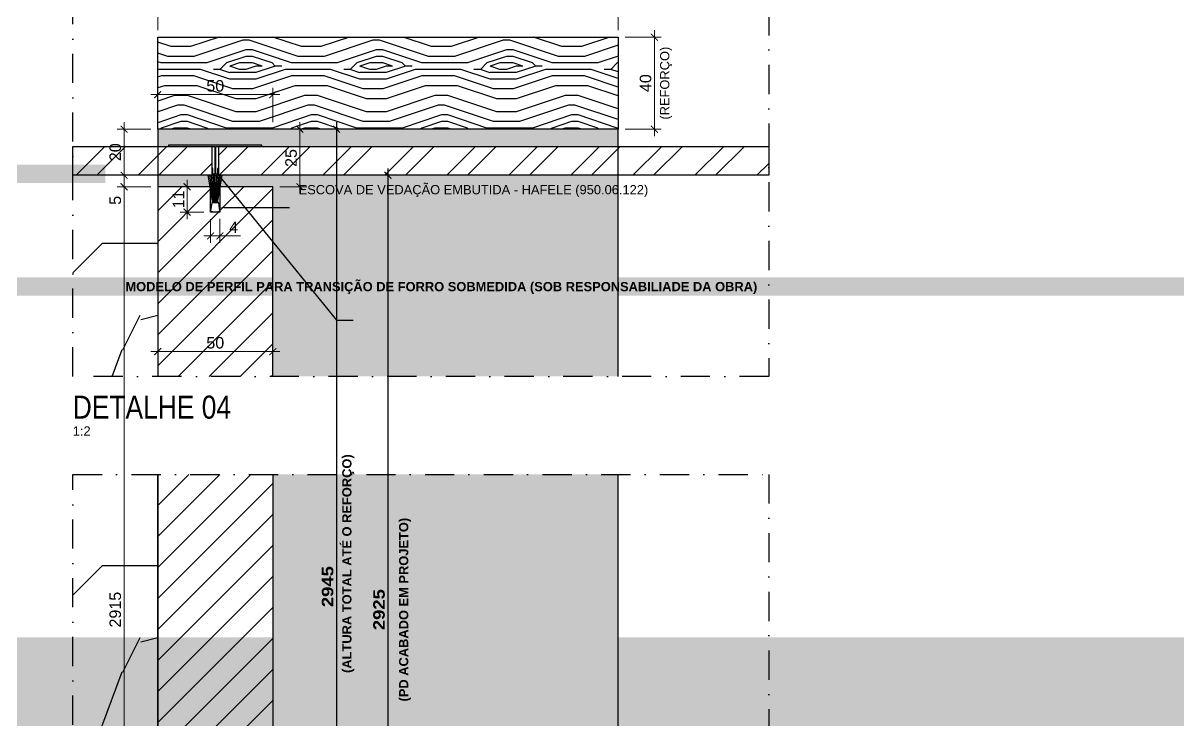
# Model space of a CAD drawing. Header units: millimetres. Extents: x -63251 to 507826, y 5339 to 217512.
# Drawn here: x 69027 to 69529, y 103480 to 103783 of the extents above; entities that cross this region are included whole.
import ezdxf
from ezdxf import colors
from ezdxf.entities.mleader import LeaderData, LeaderLine
from ezdxf.math import Vec2, Vec3

# ---------------------------------------------------------------- set-up
doc = ezdxf.new("R2010")
doc.units = ezdxf.units.MM
doc.header["$PDMODE"] = 3
doc.linetypes.add('TRAÇO 1-1', pattern=[9.525, 6.35, -3.175])
doc.linetypes.add('TRAÇO E PONTO 1-1', pattern=[25.4, 12.7, -6.35, 0, -6.35])
for name, color, linetype in [('_COMENTÁRIOS ARQ', 30, 'Continuous'), ('COTAS', 9, 'Continuous'), ('FERRAGEM', 3, 'Continuous'), ('FERRAGENS', 3, 'Continuous'), ('GESSO', 1, 'Continuous'), ('HACHURA', 21, 'Continuous'), ('MARCENARIA', 4, 'Continuous'), ('PROJEÇÃO', 8, 'Continuous'), ('TEXTO', 105, 'Continuous'), ('TEXTO TRAÇO PONTO', 105, 'TRAÇO E PONTO 1-1')]:
    doc.layers.add(name, color=color, linetype=linetype)
doc.layers.add('ARQ-COTA', color=12, linetype='Continuous', lineweight=9)
doc.styles.add('1-1', font='arial.ttf', dxfattribs={"height": 0.2})
doc.styles.add('MEDIDA OFICIAL', font='ariblk.ttf')
doc.styles.add('PADRÃO', font='arial.ttf')
doc.styles.add('PADRÃO NEGRITO', font='arialbd.ttf')
doc.styles.add('TITULO', font='swissck.ttf')
doc.dimstyles.new('1-2', dxfattribs={"dimscale": 2, "dimtxt": 2.5, "dimasz": 1.5, "dimexe": 1.5, "dimexo": 1.5, "dimtad": 1, "dimtxsty": 'PADRÃO', "dimblk": 'ARCHTICK', "dimcen": 2.5, "dimdle": 1.5, "dimclrd": 9, "dimclre": 9, "dimclrt": 6, "dimadec": 0, "dimazin": 0, "dimtfac": 1, "dimtmove": 0, "dimatfit": 3, "dimfxl": 1.25, "dimlwd": -1, "dimlwe": -1, "dimarcsym": 0})
doc.dimstyles.new('Med. Ofic.1-2', dxfattribs={"dimscale": 2, "dimtxt": 2.5, "dimasz": 1.5, "dimexe": 1.5, "dimexo": 1.5, "dimtad": 1, "dimtxsty": 'MEDIDA OFICIAL', "dimblk": 'ARCHTICK', "dimcen": 2.5, "dimdle": 1.5, "dimclrd": 9, "dimclre": 9, "dimclrt": 10, "dimadec": 0, "dimazin": 0, "dimtfac": 1, "dimtmove": 0, "dimatfit": 3, "dimfxl": 1.25, "dimlwd": -1, "dimlwe": -1, "dimarcsym": 0})

# ---------------------------------------------------------------- blocks, each defined once
blk = doc.blocks.new('_ArchTick')
at = {"color": 0, "linetype": 'ByBlock', "const_width": 0.15}
blk.add_lwpolyline([(-0.5, -0.5), (0.5, 0.5)], dxfattribs=at)
blk = doc.blocks.new('*D1349')
at = {"layer": 'COTAS', "color": 9, "linetype": 'Continuous', "transparency": 16777216}
blk.add_line((69185.61, 103719.51), (69185.61, 103336.08), dxfattribs=at)
at = {"layer": 'COTAS', "color": 9, "transparency": 16777216}
for p, q in [((69188.61, 103716.51), (69188.61, 103716.51)), ((69188.61, 103339.08), (69188.61, 103339.08))]:
    blk.add_line(p, q, dxfattribs=at)
at = {"layer": 'Defpoints', "color": 0, "transparency": 16777216}
for p in [(69185.61, 103716.51), (69185.61, 103339.08), (69185.61, 103339.08)]:
    blk.add_point(p, dxfattribs=at)
at = {"layer": 'COTAS', "color": 9, "transparency": 16777216, "xscale": 3, "yscale": 3, "zscale": 3}
for p, rotation in [((69185.61, 103716.51), 90), ((69185.61, 103339.08), 270)]:
    blk.add_blockref('_ArchTick', p, dxfattribs=dict(at, rotation=rotation))
at = {"layer": 'COTAS', "color": 10, "transparency": 16777216, "insert": (69181.77, 103527.8), "char_height": 5, "attachment_point": 5, "rotation": 90, "style": 'MEDIDA OFICIAL'}
blk.add_mtext('2925', dxfattribs=at)
blk = doc.blocks.new('*D1350')
at = {"layer": 'COTAS', "color": 9, "linetype": 'Continuous', "transparency": 16777216}
blk.add_line((69163.29, 103739.51), (69163.29, 103336.08), dxfattribs=at)
at = {"layer": 'COTAS', "color": 9, "transparency": 16777216}
for p, q in [((69166.29, 103736.51), (69166.29, 103736.51)), ((69166.29, 103339.08), (69166.29, 103339.08))]:
    blk.add_line(p, q, dxfattribs=at)
at = {"layer": 'Defpoints', "color": 0, "transparency": 16777216}
for p in [(69163.29, 103736.51), (69163.29, 103339.08), (69163.29, 103339.08)]:
    blk.add_point(p, dxfattribs=at)
at = {"layer": 'COTAS', "color": 9, "transparency": 16777216, "xscale": 3, "yscale": 3, "zscale": 3}
for p, rotation in [((69163.29, 103736.51), 90), ((69163.29, 103339.08), 270)]:
    blk.add_blockref('_ArchTick', p, dxfattribs=dict(at, rotation=rotation))
at = {"layer": 'COTAS', "color": 10, "transparency": 16777216, "insert": (69159.45, 103537.8), "char_height": 5, "attachment_point": 5, "rotation": 90, "style": 'MEDIDA OFICIAL'}
blk.add_mtext('2945', dxfattribs=at)
blk = doc.blocks.new('*D1351')
at = {"layer": 'ARQ-COTA', "color": 9, "transparency": 16777216}
for p, q in [((69082.64, 103711.51), (69068.04, 103711.51)), ((69071.04, 103714.51), (69071.04, 103341.08)), ((69082.64, 103344.08), (69068.04, 103344.08))]:
    blk.add_line(p, q, dxfattribs=at)
at = {"layer": 'Defpoints', "color": 0, "transparency": 16777216}
for p in [(69085.64, 103711.51), (69071.04, 103344.08), (69085.64, 103344.08)]:
    blk.add_point(p, dxfattribs=at)
at = {"layer": 'ARQ-COTA', "color": 9, "transparency": 16777216, "xscale": 3, "yscale": 3, "zscale": 3}
for p, rotation in [((69071.04, 103711.51), 90), ((69071.04, 103344.08), 270)]:
    blk.add_blockref('_ArchTick', p, dxfattribs=dict(at, rotation=rotation))
at = {"layer": 'ARQ-COTA', "color": 6, "transparency": 16777216, "insert": (69067.23, 103527.8), "char_height": 5, "attachment_point": 5, "rotation": 90, "style": 'PADRÃO'}
blk.add_mtext('2915', dxfattribs=at)
blk = doc.blocks.new('*D1354')
at = {"layer": 'ARQ-COTA', "color": 9, "transparency": 16777216}
for p, q in [((69288.64, 103776.51), (69304.33, 103776.51)), ((69301.33, 103733.51), (69301.33, 103779.51)), ((69288.64, 103736.51), (69304.33, 103736.51))]:
    blk.add_line(p, q, dxfattribs=at)
at = {"layer": 'Defpoints', "color": 0, "transparency": 16777216}
for p in [(69285.64, 103776.51), (69301.33, 103776.51), (69285.64, 103736.51)]:
    blk.add_point(p, dxfattribs=at)
at = {"layer": 'ARQ-COTA', "color": 9, "transparency": 16777216, "xscale": 3, "yscale": 3, "zscale": 3}
for p, rotation in [((69301.33, 103776.51), 90), ((69301.33, 103736.51), 270)]:
    blk.add_blockref('_ArchTick', p, dxfattribs=dict(at, rotation=rotation))
at = {"layer": 'ARQ-COTA', "color": 6, "transparency": 16777216, "insert": (69297.53, 103756.51), "char_height": 5, "attachment_point": 5, "rotation": 90, "style": 'PADRÃO'}
blk.add_mtext('40', dxfattribs=at)
blk = doc.blocks.new('*D1355')
at = {"layer": 'ARQ-COTA', "color": 9, "transparency": 16777216}
for p, q in [((69085.64, 103779.51), (69085.64, 103796.44)), ((69285.64, 103779.51), (69285.64, 103796.44)), ((69288.64, 103793.44), (69082.64, 103793.44))]:
    blk.add_line(p, q, dxfattribs=at)
at = {"layer": 'Defpoints', "color": 0, "transparency": 16777216}
for p in [(69085.64, 103793.44), (69085.64, 103776.51), (69285.64, 103776.51)]:
    blk.add_point(p, dxfattribs=at)
at = {"layer": 'ARQ-COTA', "color": 9, "transparency": 16777216, "xscale": 3, "yscale": 3, "zscale": 3, "rotation": 180}
blk.add_blockref('_ArchTick', (69085.64, 103793.44), dxfattribs=at)
at = {"layer": 'ARQ-COTA', "color": 9, "transparency": 16777216, "xscale": 3, "yscale": 3, "zscale": 3}
blk.add_blockref('_ArchTick', (69285.64, 103793.44), dxfattribs=at)
at = {"layer": 'ARQ-COTA', "color": 6, "transparency": 16777216, "insert": (69185.64, 103797.24), "char_height": 5, "attachment_point": 5, "style": 'PADRÃO'}
blk.add_mtext('200', dxfattribs=at)
blk = doc.blocks.new('*D1613')
at = {"layer": 'ARQ-COTA', "color": 9, "transparency": 16777216}
blk.add_line((69138.64, 103639.9), (69082.64, 103639.9), dxfattribs=at)
at = {"layer": 'Defpoints', "color": 0, "transparency": 16777216}
for p in [(69085.64, 103639.9), (69085.64, 103639.9), (69135.64, 103639.9)]:
    blk.add_point(p, dxfattribs=at)
at = {"layer": 'ARQ-COTA', "color": 9, "transparency": 16777216, "xscale": 3, "yscale": 3, "zscale": 3, "rotation": 180}
blk.add_blockref('_ArchTick', (69085.64, 103639.9), dxfattribs=at)
at = {"layer": 'ARQ-COTA', "color": 9, "transparency": 16777216, "xscale": 3, "yscale": 3, "zscale": 3}
blk.add_blockref('_ArchTick', (69135.64, 103639.9), dxfattribs=at)
at = {"layer": 'ARQ-COTA', "color": 6, "transparency": 16777216, "insert": (69110.64, 103643.71), "char_height": 5, "attachment_point": 5, "style": 'PADRÃO'}
blk.add_mtext('50', dxfattribs=at)
blk = doc.blocks.new('*D1614')
at = {"layer": 'ARQ-COTA', "color": 9, "transparency": 16777216}
for p, q in [((69082.64, 103716.51), (69068.04, 103716.51)), ((69071.04, 103719.51), (69071.04, 103711.51)), ((69082.64, 103711.51), (69068.04, 103711.51)), ((69071.04, 103711.51), (69071.04, 103702.69))]:
    blk.add_line(p, q, dxfattribs=at)
at = {"layer": 'Defpoints', "color": 0, "transparency": 16777216}
for p in [(69085.64, 103716.51), (69071.04, 103711.51), (69085.64, 103711.51)]:
    blk.add_point(p, dxfattribs=at)
at = {"layer": 'ARQ-COTA', "color": 9, "transparency": 16777216, "xscale": 3, "yscale": 3, "zscale": 3}
for p, rotation in [((69071.04, 103716.51), 90), ((69071.04, 103711.51), 270)]:
    blk.add_blockref('_ArchTick', p, dxfattribs=dict(at, rotation=rotation))
at = {"layer": 'ARQ-COTA', "color": 6, "transparency": 16777216, "insert": (69067.24, 103705.6), "char_height": 5, "attachment_point": 5, "rotation": 90, "style": 'PADRÃO'}
blk.add_mtext('5', dxfattribs=at)
blk = doc.blocks.new('*D1615')
at = {"layer": 'ARQ-COTA', "color": 9, "transparency": 16777216}
for p, q in [((69082.64, 103736.51), (69068.04, 103736.51)), ((69071.04, 103713.51), (69071.04, 103739.51)), ((69082.64, 103716.51), (69068.04, 103716.51))]:
    blk.add_line(p, q, dxfattribs=at)
at = {"layer": 'Defpoints', "color": 0, "transparency": 16777216}
for p in [(69071.04, 103736.51), (69085.64, 103736.51), (69085.64, 103716.51)]:
    blk.add_point(p, dxfattribs=at)
at = {"layer": 'ARQ-COTA', "color": 9, "transparency": 16777216, "xscale": 3, "yscale": 3, "zscale": 3}
for p, rotation in [((69071.04, 103736.51), 90), ((69071.04, 103716.51), 270)]:
    blk.add_blockref('_ArchTick', p, dxfattribs=dict(at, rotation=rotation))
at = {"layer": 'ARQ-COTA', "color": 6, "transparency": 16777216, "insert": (69067.23, 103726.51), "char_height": 5, "attachment_point": 5, "rotation": 90, "style": 'PADRÃO'}
blk.add_mtext('20', dxfattribs=at)
blk = doc.blocks.new('*D1616')
at = {"layer": 'ARQ-COTA', "color": 9, "transparency": 16777216}
for p, q in [((69147.38, 103708.51), (69147.38, 103739.51)), ((69149.13, 103736.51), (69150.38, 103736.51)), ((69138.64, 103711.51), (69150.38, 103711.51))]:
    blk.add_line(p, q, dxfattribs=at)
at = {"layer": 'Defpoints', "color": 0, "transparency": 16777216}
for p in [(69146.13, 103736.51), (69147.38, 103736.51), (69135.64, 103711.51)]:
    blk.add_point(p, dxfattribs=at)
at = {"layer": 'ARQ-COTA', "color": 9, "transparency": 16777216, "xscale": 3, "yscale": 3, "zscale": 3}
for p, rotation in [((69147.38, 103736.51), 90), ((69147.38, 103711.51), 270)]:
    blk.add_blockref('_ArchTick', p, dxfattribs=dict(at, rotation=rotation))
at = {"layer": 'ARQ-COTA', "color": 6, "transparency": 16777216, "insert": (69143.58, 103724.01), "char_height": 5, "attachment_point": 5, "rotation": 90, "style": 'PADRÃO'}
blk.add_mtext('25', dxfattribs=at)
blk = doc.blocks.new('*D1617')
at = {"layer": 'ARQ-COTA', "color": 9, "transparency": 16777216}
for p, q in [((69138.64, 103751.53), (69082.64, 103751.53)), ((69085.64, 103748.95), (69085.64, 103754.53)), ((69135.64, 103739.51), (69135.64, 103754.53))]:
    blk.add_line(p, q, dxfattribs=at)
at = {"layer": 'Defpoints', "color": 0, "transparency": 16777216}
for p in [(69085.64, 103751.53), (69085.64, 103745.95), (69135.64, 103736.51)]:
    blk.add_point(p, dxfattribs=at)
at = {"layer": 'ARQ-COTA', "color": 9, "transparency": 16777216, "xscale": 3, "yscale": 3, "zscale": 3, "rotation": 180}
blk.add_blockref('_ArchTick', (69085.64, 103751.53), dxfattribs=at)
at = {"layer": 'ARQ-COTA', "color": 9, "transparency": 16777216, "xscale": 3, "yscale": 3, "zscale": 3}
blk.add_blockref('_ArchTick', (69135.64, 103751.53), dxfattribs=at)
at = {"layer": 'ARQ-COTA', "color": 6, "transparency": 16777216, "insert": (69110.64, 103755.33), "char_height": 5, "attachment_point": 5, "style": 'PADRÃO'}
blk.add_mtext('50', dxfattribs=at)
blk = doc.blocks.new('ESCOVA DE VEDAÇÃO')
at = {"layer": 'FERRAGEM'}
blk.add_lwpolyline([(-1.5, -4), (1.5, -4), (2, -0.5, 0.25), (-2, -0.5)], format="xyb", close=True, dxfattribs=at)
at = {"layer": 'FERRAGEM', "color": 8}
for points in [[(-1.04, -4), (-3.04, -16)], [(-0.79, -4), (-2.3, -16)], [(-0.55, -4), (-1.63, -16)], [(-0.35, -4), (-0.96, -16)], [(-0.21, -4), (-0.45, -16)], [(0.08, -4), (0.33, -16)], [(0.35, -4), (0.96, -16)], [(0.55, -4), (1.63, -16)], [(0.79, -4), (2.3, -16)], [(1.04, -4), (3.04, -16)]]:
    blk.add_lwpolyline(points, dxfattribs=at)
blk = doc.blocks.new('*D1111')
at = {"layer": 'ARQ-COTA', "color": 9, "transparency": 16777216}
for p, q in [((69108.64, 103697.5), (69108.64, 103687.16)), ((69112.64, 103697.51), (69112.64, 103687.16)), ((69105.64, 103690.16), (69112.64, 103690.16)), ((69112.64, 103690.16), (69121.59, 103690.16))]:
    blk.add_line(p, q, dxfattribs=at)
at = {"layer": 'Defpoints', "color": 0, "transparency": 16777216}
for p in [(69108.64, 103700.5), (69112.64, 103700.51), (69112.64, 103690.16)]:
    blk.add_point(p, dxfattribs=at)
at = {"layer": 'ARQ-COTA', "color": 9, "transparency": 16777216, "xscale": 3, "yscale": 3, "zscale": 3, "rotation": 180}
blk.add_blockref('_ArchTick', (69108.64, 103690.16), dxfattribs=at)
at = {"layer": 'ARQ-COTA', "color": 9, "transparency": 16777216, "xscale": 3, "yscale": 3, "zscale": 3}
blk.add_blockref('_ArchTick', (69112.64, 103690.16), dxfattribs=at)
at = {"layer": 'ARQ-COTA', "color": 6, "transparency": 16777216, "insert": (69118.62, 103693.91), "char_height": 5, "attachment_point": 5, "style": 'PADRÃO'}
blk.add_mtext('4', dxfattribs=at)
blk = doc.blocks.new('*D1112')
at = {"layer": 'ARQ-COTA', "color": 9, "transparency": 16777216}
for p, q in [((69103.45, 103711.51), (69095.42, 103711.51)), ((69098.42, 103714.51), (69098.42, 103697.5)), ((69105.64, 103700.5), (69095.42, 103700.5))]:
    blk.add_line(p, q, dxfattribs=at)
at = {"layer": 'Defpoints', "color": 0, "transparency": 16777216}
for p in [(69106.45, 103711.51), (69098.42, 103700.5), (69108.64, 103700.5)]:
    blk.add_point(p, dxfattribs=at)
at = {"layer": 'ARQ-COTA', "color": 9, "transparency": 16777216, "xscale": 3, "yscale": 3, "zscale": 3}
for p, rotation in [((69098.42, 103711.51), 90), ((69098.42, 103700.5), 270)]:
    blk.add_blockref('_ArchTick', p, dxfattribs=dict(at, rotation=rotation))
at = {"layer": 'ARQ-COTA', "color": 6, "transparency": 16777216, "insert": (69094.66, 103706.01), "char_height": 5, "attachment_point": 5, "rotation": 90, "style": 'PADRÃO'}
blk.add_mtext('11', dxfattribs=at)

msp = doc.modelspace()

# ---------------------------------------------------------------- hatches: boundary and pattern name
at = {"layer": 'HACHURA', "true_color": 0x636466}
h = msp.add_hatch(dxfattribs=at)
h.set_pattern_fill('PATRON00077', color=251, scale=40, angle=135, pattern_type=2)
h.set_pattern_definition([(135, (9004.325, -5469.982), (-56.568542, 4e-15), [2, -38]), (225, (8983.11, -5468.57), (-7e-15, -56.568542), [4, -36]), (180, (8991.597, -5471.397), (-28.284271, -28.284271), [2.828, -8.484, 2.828, -5.656, 19.8, -16.9725425]), (180, (9007.153, -5469.982), (-28.284271, -28.284271), [2.8284, -5.6568, 2.8284, -45.2549425]), (180, (8994.425, -5462.91), (-28.284271, -28.284271), [2.8284, -53.740142]), (180, (8993.01, -5458.67), (-28.284271, -28.284271), [2.8284, -53.740142]), (180, (8994.425, -5465.74), (-28.284271, -28.284271), [2.8284, -53.740142]), (180, (8994.425, -5468.568), (-28.284271, -28.284271), [5.6568, -50.911742]), (180, (8966.14, -5482.71), (-28.284271, -28.284271), [5.6568, -50.911742]), (180, (8995.84, -5472.81), (-28.284271, -28.284271), [11.3136, -45.254942]), (180, (8995.84, -5475.64), (-28.284271, -28.284271), [11.3136, -45.254942]), (180, (8968.97, -5465.74), (-28.284271, -28.284271), [11.3136, -45.254942]), (180, (8994.425, -5479.882), (-28.284271, -28.284271), [8.48528, -48.083262]), (180, (8995.84, -5489.781), (-28.284271, -28.284271), [8.48528, -48.083262]), (180, (8995.84, -5484.125), (-28.284271, -28.284271), [8.48528, -48.083262]), (180, (8968.97, -5474.225), (-28.284271, -28.284271), [14.142136, -42.426406]), (180, (8970.384, -5478.468), (-28.284271, -28.284271), [14.142136, -42.426406]), (180, (8974.626, -5468.568), (-28.284271, -28.284271), [19.79899, -36.769553]), (161.565051, (8998.668, -5469.982), (-28.2842713, 28.2842712), [4.472136, -84.970583]), (161.565051, (8984.526, -5472.811), (-28.2842713, 28.2842712), [4.472136, -84.970583]), (161.565051, (8988.769, -5471.397), (-28.2842713, 28.2842712), [4.472136, -84.970583]), (161.565051, (9002.91, -5468.568), (-28.2842713, 28.2842712), [8.944272, -80.498447]), (161.565051, (8984.526, -5475.64), (-28.2842713, 28.2842712), [13.416408, -76.026311]), (161.565051, (8985.94, -5479.882), (-28.2842713, 28.2842712), [17.888544, -71.554175]), (161.565051, (8987.354, -5484.125), (-28.2842713, 28.2842712), [17.888544, -71.554175]), (161.565051, (8983.112, -5496.853), (-28.2842713, 28.2842712), [17.888544, -71.554175]), (161.565051, (8985.94, -5494.024), (-28.2842713, 28.2842712), [22.36068, -67.082039]), (161.565051, (8987.354, -5489.781), (-28.2842713, 28.2842712), [22.36068, -67.082039]), (198.434949, (8988.769, -5468.568), (-28.2842712, -28.2842712), [4.472136, -84.970583]), (198.434949, (8995.84, -5469.982), (-28.2842712, -28.2842712), [4.472136, -84.970583]), (198.434949, (9004.325, -5469.982), (-28.2842712, -28.2842712), [8.944272, -80.498447]), (198.434949, (8991.597, -5465.74), (-28.2842712, -28.2842712), [8.944272, -80.498447]), (198.434949, (9008.568, -5471.397), (-28.2842712, -28.2842712), [13.416408, -76.026311]), (198.434949, (9011.396, -5474.225), (-28.2842712, -28.2842712), [17.888544, -71.554175]), (198.434949, (8984.526, -5450.183), (-28.2842712, -28.2842712), [17.888544, -71.554175]), (198.434949, (8991.597, -5462.911), (-28.2842712, -28.2842712), [17.888544, -71.554175]), (198.434949, (8988.769, -5454.426), (-28.2842712, -28.2842712), [22.36068, -67.082039]), (198.434949, (8990.183, -5458.669), (-28.2842712, -28.2842712), [22.36068, -67.082039])])
h.paths.add_polyline_path([(69085.636, 103776.509), (69085.636, 103736.509), (69285.636, 103736.509), (69285.636, 103776.509)])
at = {"layer": 'HACHURA', "true_color": 0xba9673}
h = msp.add_hatch(color=33, dxfattribs=at)
h.dxf.hatch_style = 1
h.paths.add_polyline_path([(69085.636, 103736.509), (69285.636, 103736.509), (69285.636, 103729.009), (69085.636, 103729.009)])
h.paths.add_polyline_path([(69285.636, 103629.123), (69135.636, 103629.123), (69135.636, 103711.509), (69085.636, 103711.509), (69085.636, 103716.509), (69285.636, 103716.509)])
at = {"layer": 'HACHURA', "ltscale": 0.3}
h = msp.add_hatch(dxfattribs=at)
h.set_pattern_fill('LEGNO5', color=21, scale=125, angle=90, pattern_type=2)
h.set_pattern_definition([(63.4349, (-305.35, 15), (-125.000164, -124.999895), [16.7705, -262.738]), (14.5742, (-297.8498, 30), (-3375.00027608, -874.99911146), [64.578, -6393.21775]), (342.4744, (-360.35, 46.25), (1999.9996141, -625.00103354), [24.90612, -2465.70125]), (45, (-336.6, 38.75), (4e-14, 125.00004), [31.81975, -144.95687]), (0, (-314.1, 61.25), (125, 125), [23.75, -101.25]), (39.0939, (-290.35, 61.25), (1374.99923876, 1125.00100392), [51.53887, -2525.40225]), (0, (-250.35, 93.75), (125, 125), [15, -110]), (17.5256, (-360.35, 93.75), (-1999.9996141, -625.00103354), [24.90612, -2465.70125]), (33.6901, (-336.6, 101.25), (-249.999945, -125.000167), [27.04162, -423.65225]), (69.7751, (-314.1, 116.25), (500.00104195, 1374.99965804), [25.31062, -2505.7465])])
h.paths.add_polyline_path([(69048.758, 103629.123), (69085.636, 103629.123), (69085.636, 103716.509), (69048.758, 103716.509)])
h = msp.add_hatch(dxfattribs=at)
h.set_pattern_fill('LEGNO5', color=21, scale=125, angle=90, pattern_type=2)
h.set_pattern_definition([(63.4349, (-305.35, 1e-10), (-125.000164, -124.999895), [16.7705, -262.738]), (14.5742, (-297.8497, 15), (-3375.00027608, -874.99911146), [64.578, -6393.21775]), (342.4744, (-360.35, 31.25), (1999.9996141, -625.00103354), [24.90612, -2465.70125]), (45, (-336.6, 23.75), (4e-14, 125.00004), [31.81975, -144.95687]), (0, (-314.1, 46.25), (125, 125), [23.75, -101.25]), (39.0939, (-290.35, 46.25), (1374.99923876, 1125.00100392), [51.53887, -2525.40225]), (0, (-250.35, 78.75), (125, 125), [15, -110]), (17.5256, (-360.35, 78.75), (-1999.9996141, -625.00103354), [24.90612, -2465.70125]), (33.6901, (-336.6, 86.25), (-249.999945, -125.000167), [27.04162, -423.65225]), (69.7751, (-314.1, 101.25), (500.00104195, 1374.99965804), [25.31062, -2505.7465])])
h.paths.add_polyline_path([(69048.759, 103586.565), (69048.759, 103339.082), (69085.637, 103339.082), (69085.637, 103586.565)])
at = {"layer": 'HACHURA', "true_color": 0xba9673}
h = msp.add_hatch(color=33, dxfattribs=at)
h.dxf.hatch_style = 1
h.paths.add_polyline_path([(69135.637, 103586.565), (69285.637, 103586.565), (69285.637, 103339.082), (69085.637, 103339.082), (69085.637, 103344.082), (69135.637, 103344.082)])
at = {"layer": 'PROJEÇÃO', "linetype": 'TRAÇO 1-1'}
h = msp.add_hatch(dxfattribs=at)
h.set_pattern_fill('ANSI31', color=8, scale=3)
h.set_pattern_definition([(45, (9011.396, -5459.225), (-6.7351921, 6.7351921), [])])
h.paths.add_polyline_path([(69135.636, 103629.123), (69135.636, 103711.509), (69112.637, 103711.509), (69112.637, 103700.505), (69108.637, 103700.505), (69108.637, 103711.509), (69085.636, 103711.509), (69085.636, 103629.123)])
h = msp.add_hatch(dxfattribs=at)
h.set_pattern_fill('ANSI31', color=8, scale=3)
h.set_pattern_definition([(45, (9011.396, -2906.652), (-6.7351921, 6.7351921), [])])
h.paths.add_polyline_path([(69085.637, 103586.565), (69135.637, 103586.565), (69135.637, 103344.078), (69112.636, 103344.078), (69112.637, 103355.082), (69108.637, 103355.082), (69108.636, 103344.082), (69085.637, 103344.082)])

# ---------------------------------------------------------------- linework, layer by layer
at = {"layer": 'FERRAGEM'}
msp.add_lwpolyline([(69285.636, 103736.509), (69085.636, 103736.509), (69085.636, 103776.509), (69285.636, 103776.509)], close=True, dxfattribs=at)
at = {"layer": 'MARCENARIA'}
for points in [[(69285.636, 103629.123), (69285.636, 103736.509), (69085.636, 103736.509), (69085.636, 103629.123)], [(69135.636, 103629.123), (69135.636, 103711.509), (69112.637, 103711.509), (69112.637, 103700.505), (69108.637, 103700.505), (69108.637, 103711.509), (69085.636, 103711.509), (69085.636, 103629.123)], [(69085.637, 103586.565), (69085.637, 103339.082), (69285.637, 103339.082), (69285.637, 103586.565)], [(69135.637, 103586.565), (69135.637, 103344.078), (69112.636, 103344.078), (69112.637, 103355.082), (69108.637, 103355.082), (69108.636, 103344.082), (69085.637, 103344.082), (69085.637, 103586.565)]]:
    msp.add_lwpolyline(points, dxfattribs=at)
at = {"layer": 'TEXTO TRAÇO PONTO'}
msp.add_lwpolyline([(69048.759, 103273.818), (69048.759, 103586.565), (69350.986, 103586.565), (69350.986, 103273.818)], close=True, dxfattribs=at)

# ---------------------------------------------------------------- texts
at = {"layer": 'COTAS', "color": 10, "char_height": 4, "attachment_point": 2, "rotation": 90, "style": 'PADRÃO NEGRITO'}
for s, insert, width in [('{\\fArial|b0|i0|c0|p34;\\C6;(REFORÇO)}', (69303.832, 103756.509), 99.12947), ('(ALTURA TOTAL ATÉ O REFORÇO)', (69165.789, 103547.796), 135), ('(PD ACABADO EM PROJETO)', (69190.458, 103527.796), 99.12947)]:
    msp.add_mtext(s, dxfattribs=dict(at, insert=insert, width=width))
at = {"layer": 'TEXTO', "color": 1, "insert": (69048.758, 103610.623), "char_height": 10, "width": 220.061, "attachment_point": 7, "style": 'TITULO'}
msp.add_mtext('DETALHE 04', dxfattribs=at)
at = {"layer": 'TEXTO', "insert": (69048.758, 103607.423), "char_height": 4, "width": 48, "attachment_point": 1, "style": 'PADRÃO'}
msp.add_mtext('1:2', dxfattribs=at)

# ---------------------------------------------------------------- dimensions: what is measured, and where the dimension line sits
at = {"layer": 'ARQ-COTA'}
for base, p1, p2, angle, picture, middle in [((69085.636, 103793.438), (69285.636, 103776.509), (69085.636, 103776.509), 180, '*D1355', (69185.636, 103797.241)), ((69301.332, 103776.509), (69285.636, 103736.509), (69285.636, 103776.509), 90, '*D1354', (69297.529, 103756.509)), ((69085.636, 103751.528), (69135.636, 103736.509), (69085.636, 103745.95), 180, '*D1617', (69110.636, 103755.331)), ((69147.384, 103736.509), (69135.636, 103711.509), (69146.134, 103736.509), 90, '*D1616', (69143.581, 103724.009))]:
    dim = msp.add_linear_dim(base=base, p1=p1, p2=p2, angle=angle, dimstyle='1-2', dxfattribs=at)
    dim.commit()
    dim.dimension.update_dxf_attribs({"geometry": picture, "text_midpoint": middle})
dim = msp.add_linear_dim(base=(69071.036, 103344.082), p1=(69085.637, 103711.509), p2=(69085.637, 103344.082), angle=90, text='2915', dimstyle='1-2', dxfattribs=at)
dim.commit()
dim.dimension.update_dxf_attribs({"geometry": '*D1351', "text_midpoint": (69067.233, 103527.796)})
dim = msp.add_linear_dim(base=(69085.636, 103639.903), p1=(69135.636, 103639.903), p2=(69085.636, 103639.903), dimstyle='1-2', dxfattribs=at)
dim.commit()
dim.dimension.update_dxf_attribs({"geometry": '*D1613', "text_midpoint": (69110.636, 103643.705)})
at = {"layer": 'COTAS'}
for base, p1, p2, text, picture, middle in [((69163.289, 103339.082), (69163.289, 103736.509), (69163.289, 103339.082), '2945', '*D1350', (69159.453, 103537.796)), ((69185.608, 103339.082), (69185.608, 103716.509), (69185.608, 103339.082), '2925', '*D1349', (69181.773, 103527.796))]:
    dim = msp.add_linear_dim(base=base, p1=p1, p2=p2, angle=90, text=text, dimstyle='Med. Ofic.1-2', dxfattribs=at)
    dim.commit()
    dim.dimension.update_dxf_attribs({"geometry": picture, "text_midpoint": middle})

# ---------------------------------------------------------------- leaders
at = {"layer": 'COTAS', "ltscale": 0.4}
ml = msp.add_multileader_mtext('Standard', dxfattribs=at)
ml.set_content('Bit 5 x 5 mm ', color=105, style='1-1')
ml.set_leader_properties(color=256, linetype='ByLayer', lineweight=-1)
ml.build(insert=Vec2(0, 0))
ml.multileader.update_dxf_attribs({"text_left_attachment_type": 2, "text_right_attachment_type": 2, "dogleg_length": 0.36, "arrow_head_size": 2, "scale": 20})
ctx = ml.context
ctx.base_point, ctx.scale, ctx.arrow_head_size, ctx.landing_gap_size, ctx.plane_origin = Vec3(68587.541, 103670.253), 20, 2, 4, Vec3(68521.425, 103699.003)
ctx.left_attachment, ctx.right_attachment = 2, 2
notes = []
notes.append((ctx, [(0, (1, 1, 0), (68580.341, 103670.253), (1, 0), 7.2, [(0, [(68580.356, 103699.398)], 0, [])])]))
ctx.mtext.insert, ctx.mtext.width, ctx.mtext.flow_direction = Vec3(68591.541, 103672.287), 80.51012, 5
for ctx, leaders in notes:
    for number, flags, end, landing, length, lines in leaders:
        leader = LeaderData()
        leader.index, (leader.has_last_leader_line, leader.has_dogleg_vector, leader.attachment_direction) = number, flags
        leader.last_leader_point, leader.dogleg_vector, leader.dogleg_length = Vec3(end), Vec3(landing), length
        for number, points, colour, breaks in lines:
            line = LeaderLine()
            line.index, line.vertices, line.color, line.breaks = number, Vec3.list(points), colors.encode_raw_color(colour), breaks
            leader.lines.append(line)
        ctx.leaders.append(leader)

# ---------------------------------------------------------------- next in the draw order: leaders
ml = msp.add_multileader_mtext('Standard', dxfattribs=at)
ml.set_content('{\\fArial|b1|i0|c0|p34;ENCHIMENTO DE OBRA DRYWALL}', color=105, style='1-1')
ml.set_leader_properties(color=256, linetype='ByLayer', lineweight=-1)
ml.build(insert=Vec2(0, 0))
ml.multileader.update_dxf_attribs({"text_left_attachment_type": 2, "text_right_attachment_type": 2, "dogleg_length": 0.36, "arrow_head_size": 2, "scale": 20})
ctx = ml.context
ctx.base_point, ctx.scale, ctx.arrow_head_size, ctx.landing_gap_size, ctx.plane_origin = Vec3(68609.503, 103710.336), 20, 2, 4, Vec3(68539.598, 103713.278)
ctx.left_attachment, ctx.right_attachment, ctx.text_align_type = 2, 2, 1
notes = []
notes.append((ctx, [(0, (1, 1, 0), (68602.303, 103710.336), (1, 0), 7.2, [(0, [(68594.618, 103730.501)], 0, [])])]))
ctx.mtext.insert, ctx.mtext.width, ctx.mtext.alignment, ctx.mtext.flow_direction = Vec3(68631.97, 103719.071), 42.89084, 2, 5
ctx.mtext.has_bg_fill, ctx.mtext.bg_color, ctx.mtext.bg_scale_factor, ctx.mtext.bg_transparency, ctx.mtext.use_window_bg_color = 1, -1023563609, 1.5, 0, 0
at = {"layer": 'COTAS'}
ml = msp.add_multileader_mtext('Standard', dxfattribs=at)
ml.set_content('{\\fArial|b1|i0|c0|p34;\\C10;ATENÇÃO PARKET!\\P}RODATETO COM LINHA DE SOMBRA DE 20 mm NO ENCONTRO COM O FORRO', color=105, style='1-1')
ml.set_leader_properties(color=256, linetype='ByLayer', lineweight=-1)
ml.build(insert=Vec2(0, 0))
ml.multileader.update_dxf_attribs({"text_left_attachment_type": 2, "text_right_attachment_type": 2, "dogleg_length": 0.36, "arrow_head_size": 15, "scale": 200})
ctx = ml.context
ctx.base_point, ctx.scale, ctx.char_height, ctx.arrow_head_size, ctx.landing_gap_size, ctx.plane_origin = Vec3(180960.922, 103379.728), 200, 40, 15, 10, Vec3(181558.418, 102996.898)
ctx.left_attachment, ctx.right_attachment, ctx.text_align_type = 2, 2, 2
notes.append((ctx, [(0, (1, 1, 0), (181860.217, 103379.728), (-1, 0), 144.288, [(0, [(181860.217, 102384.953)], 0, [])])]))
ctx.mtext.insert, ctx.mtext.rotation, ctx.mtext.width, ctx.mtext.alignment, ctx.mtext.flow_direction = Vec3(181705.929, 103505.717), 6.2831853, 858.66662, 3, 5
ctx.mtext.has_bg_fill, ctx.mtext.bg_color, ctx.mtext.bg_scale_factor, ctx.mtext.bg_transparency, ctx.mtext.use_window_bg_color = 1, -1023410145, 1.25, 0, 0
for ctx, leaders in notes:
    for number, flags, end, landing, length, lines in leaders:
        leader = LeaderData()
        leader.index, (leader.has_last_leader_line, leader.has_dogleg_vector, leader.attachment_direction) = number, flags
        leader.last_leader_point, leader.dogleg_vector, leader.dogleg_length = Vec3(end), Vec3(landing), length
        for number, points, colour, breaks in lines:
            line = LeaderLine()
            line.index, line.vertices, line.color, line.breaks = number, Vec3.list(points), colors.encode_raw_color(colour), breaks
            leader.lines.append(line)
        ctx.leaders.append(leader)

# ---------------------------------------------------------------- next in the draw order: dimensions: what is measured, and where the dimension line sits
at = {"layer": 'ARQ-COTA'}
for base, p2, picture, middle in [((69071.036, 103736.509), (69085.636, 103736.509), '*D1615', (69067.233, 103726.509)), ((69071.036, 103711.509), (69085.637, 103711.509), '*D1614', (69067.243, 103705.602))]:
    dim = msp.add_linear_dim(base=base, p1=(69085.636, 103716.509), p2=p2, angle=90, dimstyle='1-2', dxfattribs=at)
    dim.commit()
    dim.dimension.update_dxf_attribs({"geometry": picture, "text_midpoint": middle})

# ---------------------------------------------------------------- next in the draw order: leaders
at = {"layer": 'COTAS', "ltscale": 0.4}
ml = msp.add_multileader_mtext('Standard', dxfattribs=at)
ml.set_content('{\\fArial|b1|i0|c0|p34;MODELO DE PERFIL PARA TRANSIÇÃO DE FORRO SOBMEDIDA (\\C10;SOB RESPONSABILIADE DA OBRA\\C105;)}', color=105, style='1-1')
ml.set_leader_properties(color=256, linetype='ByLayer', lineweight=-1)
ml.build(insert=Vec2(0, 0))
ml.multileader.update_dxf_attribs({"text_left_attachment_type": 2, "text_right_attachment_type": 2, "dogleg_length": 0.36, "arrow_head_size": 2, "scale": 20})
ctx = ml.context
ctx.base_point, ctx.scale, ctx.arrow_head_size, ctx.landing_gap_size, ctx.plane_origin = Vec3(69170.489, 103653.612), 20, 2, 4, Vec3(69097.357, 103698.909)
ctx.left_attachment, ctx.right_attachment, ctx.text_align_type = 2, 2, 1
notes = []
notes.append((ctx, [(0, (1, 1, 0), (69163.289, 103653.612), (1, 0), 7.2, [(0, [(69112.136, 103716.509)], 0, [])])]))
ctx.mtext.insert, ctx.mtext.width, ctx.mtext.alignment, ctx.mtext.flow_direction = Vec3(69208.821, 103670.128), 69.38449, 2, 5
ctx.mtext.has_bg_fill, ctx.mtext.bg_color, ctx.mtext.bg_scale_factor, ctx.mtext.bg_transparency, ctx.mtext.use_window_bg_color = 1, -1023563609, 1.5, 0, 0
for ctx, leaders in notes:
    for number, flags, end, landing, length, lines in leaders:
        leader = LeaderData()
        leader.index, (leader.has_last_leader_line, leader.has_dogleg_vector, leader.attachment_direction) = number, flags
        leader.last_leader_point, leader.dogleg_vector, leader.dogleg_length = Vec3(end), Vec3(landing), length
        for number, points, colour, breaks in lines:
            line = LeaderLine()
            line.index, line.vertices, line.color, line.breaks = number, Vec3.list(points), colors.encode_raw_color(colour), breaks
            leader.lines.append(line)
        ctx.leaders.append(leader)

# ---------------------------------------------------------------- next in the draw order: hatches: boundary and pattern name
at = {"layer": 'FERRAGENS', "true_color": 0x939598}
h = msp.add_hatch(color=252, dxfattribs=at)
h.dxf.hatch_style = 1
h.paths.add_polyline_path([(69109.636, 103719.509), (69109.636, 103717.009), (69110.386, 103717.009), (69110.386, 103729.009), (69090.386, 103729.009), (69090.386, 103729.509), (69130.886, 103729.509), (69130.886, 103729.009), (69110.886, 103729.009), (69110.886, 103717.009), (69111.636, 103717.009), (69111.636, 103719.509), (69112.136, 103719.509), (69112.136, 103716.509), (69109.136, 103716.509), (69109.136, 103719.509)])
at = {"layer": 'HACHURA'}
h = msp.add_hatch(dxfattribs=at)
h.set_pattern_fill('ANSI32', color=8, scale=2)
h.set_pattern_definition([(45, (8756.424, -5474.725), (-13.4703842, 13.4703842), []), (45, (8765.404, -5474.725), (-13.4703842, 13.4703842), [])])
h.paths.add_polyline_path([(69109.136, 103716.509), (69109.136, 103729.009), (69048.758, 103729.009), (69048.758, 103716.509)])
h = msp.add_hatch(dxfattribs=at)
h.set_pattern_fill('ANSI32', color=8, scale=2)
h.set_pattern_definition([(45, (8998.274, -5474.725), (-13.4703842, 13.4703842), []), (45, (9007.254, -5474.725), (-13.4703842, 13.4703842), [])])
h.paths.add_polyline_path([(69350.986, 103716.509), (69350.986, 103729.009), (69112.136, 103729.009), (69112.136, 103716.509)])

# ---------------------------------------------------------------- next in the draw order: linework, layer by layer
at = {"layer": 'FERRAGENS'}
msp.add_lwpolyline([(69109.136, 103719.509), (69109.136, 103716.509), (69111.136, 103716.509), (69112.136, 103716.509), (69112.136, 103719.509), (69111.636, 103719.509), (69111.636, 103717.009), (69110.886, 103717.009), (69110.886, 103729.009), (69130.886, 103729.009), (69130.886, 103729.509), (69090.386, 103729.509), (69090.386, 103729.009), (69110.386, 103729.009), (69110.386, 103717.009), (69109.636, 103717.009), (69109.636, 103719.509)], close=True, dxfattribs=at)
at = {"layer": 'GESSO', "color": 1}
for points in [[(69048.758, 103729.009), (69109.136, 103729.009), (69109.136, 103716.509), (69048.758, 103716.509)], [(69112.136, 103729.009), (69350.986, 103729.009), (69350.986, 103716.509), (69112.136, 103716.509)]]:
    msp.add_lwpolyline(points, close=True, dxfattribs=at)
at = {"layer": 'TEXTO TRAÇO PONTO'}
msp.add_lwpolyline([(69048.758, 103629.123), (69048.758, 104044.981), (69350.986, 104044.981), (69350.986, 103629.123)], close=True, dxfattribs=at)

# ---------------------------------------------------------------- next in the draw order: block references
at = {"layer": '_COMENTÁRIOS ARQ', "rotation": 180}
msp.add_blockref('ESCOVA DE VEDAÇÃO', (69110.637, 103700.505), dxfattribs=at)

# ---------------------------------------------------------------- next in the draw order: dimensions: what is measured, and where the dimension line sits
at = {"layer": 'ARQ-COTA'}
for base, p1, p2, angle, picture, middle in [((69098.423, 103700.505), (69106.455, 103711.505), (69108.637, 103700.505), 270, '*D1112', (69094.663, 103706.005)), ((69112.637, 103690.162), (69108.637, 103700.505), (69112.637, 103700.505), 180, '*D1111', (69118.616, 103693.912))]:
    dim = msp.add_linear_dim(base=base, p1=p1, p2=p2, angle=angle, dimstyle='1-2', dxfattribs=at)
    dim.commit()
    dim.dimension.update_dxf_attribs({"geometry": picture, "text_midpoint": middle})

# ---------------------------------------------------------------- next in the draw order: leaders
at = {"layer": 'COTAS', "ltscale": 0.4}
ml = msp.add_multileader_mtext('Standard', dxfattribs=at)
ml.set_content('ESCOVA DE VEDAÇÃO EMBUTIDA - HAFELE (950.06.122)', color=105, style='1-1')
ml.set_leader_properties(color=256, linetype='ByLayer', lineweight=-1)
ml.build(insert=Vec2(0, 0))
ml.multileader.update_dxf_attribs({"text_left_attachment_type": 2, "text_right_attachment_type": 2, "dogleg_length": 0.36, "arrow_head_size": 2, "scale": 20})
ctx = ml.context
ctx.base_point, ctx.scale, ctx.arrow_head_size, ctx.landing_gap_size, ctx.plane_origin = Vec3(69142.837, 103702.483), 20, 2, 4, Vec3(69076.72, 103731.232)
ctx.left_attachment, ctx.right_attachment = 2, 2
notes = []
notes.append((ctx, [(0, (1, 1, 0), (69135.637, 103702.483), (1, 0), 7.2, [(0, [(69112.636, 103702.483)], 0, [])])]))
ctx.mtext.insert, ctx.mtext.width, ctx.mtext.flow_direction = Vec3(69146.837, 103712.245), 59.99595, 5
for ctx, leaders in notes:
    for number, flags, end, landing, length, lines in leaders:
        leader = LeaderData()
        leader.index, (leader.has_last_leader_line, leader.has_dogleg_vector, leader.attachment_direction) = number, flags
        leader.last_leader_point, leader.dogleg_vector, leader.dogleg_length = Vec3(end), Vec3(landing), length
        for number, points, colour, breaks in lines:
            line = LeaderLine()
            line.index, line.vertices, line.color, line.breaks = number, Vec3.list(points), colors.encode_raw_color(colour), breaks
            leader.lines.append(line)
        ctx.leaders.append(leader)

doc.saveas('drawing.dxf')
